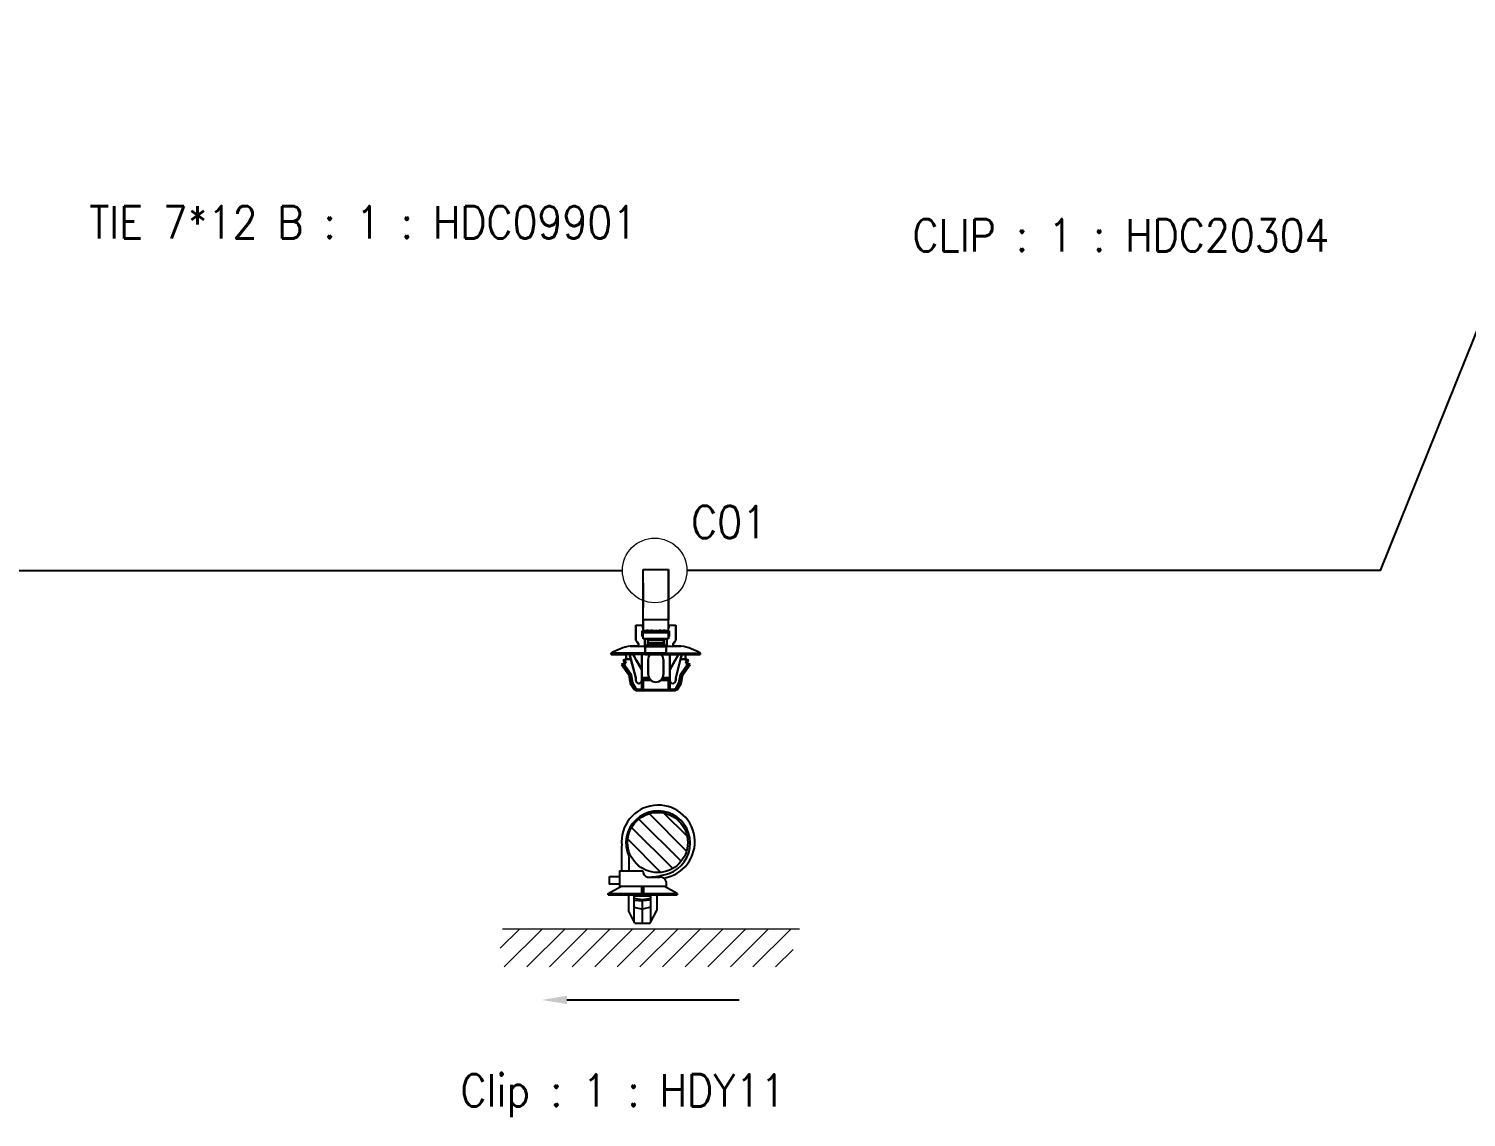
# Model space of a CAD drawing. Header units: inches. Extents: x 47316 to 59086, y 3141 to 11743.
# Drawn here: x 50697.3 to 50808.6, y 11029.9 to 11114.2 of the extents above; entities that cross this region are included whole.
import ezdxf

# ---------------------------------------------------------------- set-up
doc = ezdxf.new("R2010")
doc.units = ezdxf.units.IN
doc.header["$MEASUREMENT"] = 0
doc.layers.add('at_Entity', color=1, linetype='Continuous')
doc.layers.add('图形层', color=7, linetype='Continuous')
doc.styles.get("Standard").update_dxf_attribs({"font": ''})
doc.styles.add('样式 100', font='SimSun.ttf', dxfattribs={"width": 0.7, "height": 3.5})
doc.styles.get('Standard').set_extended_font_data('SimSun')
doc.linetypes.add('_VH_FELT_TAPE', pattern='A,0.4,-0.7,["FELT",Standard,S=0.3,R=0,X=-0.5,Y=-0.15],-0.7', length=1.8)

msp = doc.modelspace()

# ---------------------------------------------------------------- hatches: boundary and pattern name
at = {"lineweight": -3, "ltscale": 10}
h = msp.add_hatch(dxfattribs=at)
h.set_pattern_fill('JIS_WOOD', color=0, scale=1.206571, style=0)
h.set_pattern_definition([(315, (47358.6333, 15622.5754), (0.60328539, 0.60328539), [])])
edge = h.paths.add_edge_path()
edge.add_ellipse((50746.02, 11051.19), major_axis=(2.33, 0), ratio=1, start_angle=0, end_angle=360)

# ---------------------------------------------------------------- linework, layer by layer
at = {"color": 142, "linetype": '_VH_FELT_TAPE', "lineweight": -3, "ltscale": 5}
msp.add_line((50623.98, 11072.26), (50743.29, 11072.26), dxfattribs=at)
at = {"color": 1, "ltscale": 0.378893}
msp.add_line((50744.89, 11068.44), (50744.89, 11072.34), dxfattribs=at)
at = {"color": 1, "ltscale": 0.15}
for p, q in [((50744.89, 11072.34), (50746.86, 11072.34)), ((50746.86, 11068.44), (50744.89, 11068.44)), ((50746.86, 11068.44), (50744.89, 11068.44)), ((50744.89, 11067.46), (50746.86, 11067.46)), ((50746.86, 11067.46), (50744.89, 11067.46)), ((50746.86, 11066.96), (50744.89, 11066.96)), ((50746.86, 11066.96), (50744.89, 11066.96)), ((50744.89, 11063.01), (50746.86, 11063.01)), ((50746.86, 11063.01), (50744.89, 11063.01))]:
    msp.add_line(p, q, dxfattribs=at)
at = {"color": 1, "ltscale": 0.0272}
msp.add_line((50744.89, 11072.25), (50744.89, 11072.34), dxfattribs=at)
at = {"color": 1, "ltscale": 0.37888}
msp.add_line((50744.89, 11068.44), (50744.89, 11072.34), dxfattribs=at)
at = {"color": 1, "ltscale": 0.027199}
msp.add_line((50744.89, 11072.34), (50744.89, 11072.25), dxfattribs=at)
at = {"color": 1, "ltscale": 0.378897}
msp.add_line((50746.86, 11072.34), (50746.86, 11068.44), dxfattribs=at)
at = {"color": 1, "ltscale": 0.215019}
msp.add_line((50746.86, 11069.66), (50746.86, 11072.34), dxfattribs=at)
at = {"color": 1, "ltscale": 0.315749}
msp.add_line((50746.86, 11072.34), (50746.86, 11068.77), dxfattribs=at)
at = {"color": 1, "ltscale": 0.378905}
msp.add_line((50746.86, 11068.44), (50746.86, 11072.34), dxfattribs=at)
at = {"color": 1, "ltscale": 0.315758}
msp.add_line((50746.86, 11072.34), (50746.86, 11068.77), dxfattribs=at)
at = {"color": 1, "ltscale": 0.179182}
msp.add_line((50746.86, 11069.79), (50746.86, 11072.14), dxfattribs=at)
at = {"color": 1, "ltscale": 0.142593}
msp.add_line((50744.89, 11069.4), (50744.89, 11071.28), dxfattribs=at)
at = {"color": 1, "ltscale": 0.142589}
msp.add_line((50744.89, 11071.28), (50744.89, 11069.4), dxfattribs=at)
at = {"color": 1, "ltscale": 0.026669}
for p, q in [((50746.86, 11069.79), (50746.86, 11069.44)), ((50746.86, 11069.44), (50746.86, 11069.79)), ((50746.86, 11069.66), (50746.86, 11069.31))]:
    msp.add_line(p, q, dxfattribs=at)
at = {"color": 1, "ltscale": 0.108633}
msp.add_line((50746.86, 11068.01), (50746.86, 11069.44), dxfattribs=at)
at = {"color": 1, "ltscale": 0.076392}
msp.add_line((50746.86, 11068.44), (50746.86, 11069.44), dxfattribs=at)
at = {"color": 1, "ltscale": 0.098454}
msp.add_line((50746.86, 11068.01), (50746.86, 11069.31), dxfattribs=at)
at = {"color": 1, "ltscale": 0.057913}
msp.add_line((50746.86, 11068.01), (50746.86, 11068.77), dxfattribs=at)
at = {"color": 1, "ltscale": 0.039999}
for p, q in [((50744.33, 11068.01), (50744.86, 11068.01)), ((50744.33, 11068.01), (50744.86, 11068.01)), ((50746.89, 11068.01), (50747.42, 11068.01)), ((50746.89, 11068.01), (50747.42, 11068.01))]:
    msp.add_line(p, q, dxfattribs=at)
at = {"color": 1, "ltscale": 0.022501}
for p, q in [((50744.33, 11068.01), (50744.33, 11067.72)), ((50744.33, 11067.72), (50744.33, 11068.01)), ((50747.42, 11068.01), (50747.42, 11067.72)), ((50747.42, 11068.01), (50747.42, 11067.72))]:
    msp.add_line(p, q, dxfattribs=at)
at = {"color": 1, "ltscale": 0.064999}
for p, q in [((50744.33, 11067.72), (50744.33, 11066.86)), ((50744.33, 11066.86), (50744.33, 11067.72)), ((50747.42, 11067.72), (50747.42, 11066.86)), ((50747.42, 11067.72), (50747.42, 11066.86))]:
    msp.add_line(p, q, dxfattribs=at)
at = {"color": 1, "ltscale": 0.002499}
for p, q in [((50744.82, 11067.59), (50744.86, 11067.59)), ((50744.86, 11067.59), (50744.82, 11067.59)), ((50744.86, 11067.59), (50744.82, 11067.59)), ((50744.86, 11068.01), (50744.89, 11068.01)), ((50744.89, 11067.78), (50744.86, 11067.78)), ((50744.86, 11067.78), (50744.89, 11067.78)), ((50746.86, 11068.01), (50746.89, 11068.01)), ((50746.89, 11067.78), (50746.86, 11067.78)), ((50746.86, 11067.78), (50746.89, 11067.78)), ((50746.92, 11067.59), (50746.89, 11067.59)), ((50746.92, 11067.59), (50746.89, 11067.59)), ((50744.89, 11067.16), (50744.86, 11067.16)), ((50744.86, 11067.16), (50744.89, 11067.16)), ((50744.89, 11067.16), (50744.86, 11067.16)), ((50746.89, 11067.16), (50746.86, 11067.16)), ((50746.86, 11067.16), (50746.89, 11067.16)), ((50746.89, 11067.16), (50746.86, 11067.16))]:
    msp.add_line(p, q, dxfattribs=at)
at = {"color": 1, "ltscale": 0.035001}
for p, q in [((50744.82, 11067.13), (50744.82, 11067.59)), ((50744.82, 11067.13), (50744.82, 11067.59)), ((50744.82, 11067.59), (50744.82, 11067.13)), ((50746.92, 11067.59), (50746.92, 11067.13)), ((50746.92, 11067.13), (50746.92, 11067.59)), ((50746.69, 11065.75), (50746.69, 11066.21)), ((50746.69, 11065.75), (50746.69, 11066.21))]:
    msp.add_line(p, q, dxfattribs=at)
at = {"color": 1, "ltscale": 0.0175}
for p, q in [((50744.86, 11068.01), (50744.86, 11067.78)), ((50744.86, 11067.78), (50744.86, 11068.01)), ((50746.89, 11068.01), (50746.89, 11067.78)), ((50746.89, 11068.01), (50746.89, 11067.78)), ((50746.89, 11067.78), (50746.89, 11068.01))]:
    msp.add_line(p, q, dxfattribs=at)
at = {"color": 1, "ltscale": 2.6e-05}
for p, q in [((50744.86, 11068.01), (50744.86, 11068.01)), ((50746.89, 11068.01), (50746.89, 11068.01))]:
    msp.add_line(p, q, dxfattribs=at)
at = {"color": 1, "ltscale": 0.032501}
for p, q in [((50744.86, 11067.59), (50744.86, 11067.16)), ((50744.86, 11067.16), (50744.86, 11067.59)), ((50746.89, 11067.59), (50746.89, 11067.16)), ((50746.89, 11067.59), (50746.89, 11067.16))]:
    msp.add_line(p, q, dxfattribs=at)
at = {"color": 1, "ltscale": 0.154999}
for p, q in [((50746.89, 11067.59), (50744.86, 11067.59)), ((50744.86, 11067.59), (50746.89, 11067.59))]:
    msp.add_line(p, q, dxfattribs=at)
at = {"color": 1, "ltscale": 0.0644}
for p, q in [((50744.89, 11068.44), (50744.89, 11067.59)), ((50744.89, 11067.59), (50744.89, 11068.44)), ((50746.86, 11067.59), (50746.86, 11068.44)), ((50746.86, 11067.59), (50746.86, 11068.44))]:
    msp.add_line(p, q, dxfattribs=at)
at = {"color": 1, "ltscale": 0.0375}
for p, q in [((50744.89, 11066.96), (50744.89, 11067.46)), ((50744.89, 11066.96), (50744.89, 11067.46)), ((50746.86, 11067.46), (50746.86, 11066.96)), ((50746.86, 11066.96), (50746.86, 11067.46))]:
    msp.add_line(p, q, dxfattribs=at)
at = {"color": 1, "ltscale": 0.0075}
for p, q in [((50745.22, 11067.69), (50745.22, 11067.59)), ((50745.22, 11067.59), (50745.22, 11067.69)), ((50745.55, 11067.59), (50745.55, 11067.69)), ((50745.55, 11067.69), (50745.55, 11067.59)), ((50746.2, 11067.69), (50746.2, 11067.59)), ((50746.2, 11067.59), (50746.2, 11067.69)), ((50746.53, 11067.59), (50746.53, 11067.69)), ((50746.53, 11067.69), (50746.53, 11067.59)), ((50742.43, 11065.85), (50742.43, 11065.75)), ((50742.43, 11065.75), (50742.43, 11065.85)), ((50745.05, 11065.75), (50745.05, 11065.85)), ((50745.05, 11065.85), (50745.05, 11065.75)), ((50746.69, 11065.85), (50746.69, 11065.75)), ((50746.69, 11065.75), (50746.69, 11065.85)), ((50749.32, 11065.85), (50749.32, 11065.75)), ((50749.32, 11065.75), (50749.32, 11065.85)), ((50744.51, 11062.96), (50744.51, 11063.05)), ((50744.51, 11062.96), (50744.51, 11063.05)), ((50746.96, 11062.96), (50746.96, 11063.05)), ((50747.23, 11063.05), (50747.23, 11062.96)), ((50747.23, 11063.05), (50747.23, 11062.96))]:
    msp.add_line(p, q, dxfattribs=at)
at = {"color": 1, "ltscale": 0.000368}
msp.add_line((50745.22, 11067.59), (50745.22, 11067.59), dxfattribs=at)
at = {"color": 1, "ltscale": 0.025}
for p, q in [((50745.22, 11067.59), (50745.55, 11067.59)), ((50745.22, 11067.59), (50745.55, 11067.59)), ((50746.2, 11067.59), (50746.53, 11067.59)), ((50746.2, 11067.59), (50746.53, 11067.59)), ((50746.2, 11067.59), (50746.53, 11067.59)), ((50747.42, 11067.69), (50747.42, 11068.01))]:
    msp.add_line(p, q, dxfattribs=at)
at = {"color": 1, "ltscale": 0.023056}
msp.add_line((50745.24, 11067.59), (50745.55, 11067.59), dxfattribs=at)
at = {"color": 1, "ltscale": 0.000322}
msp.add_line((50746.2, 11067.59), (50746.2, 11067.59), dxfattribs=at)
at = {"color": 1, "ltscale": 0.021939}
msp.add_line((50746.89, 11067.59), (50746.89, 11067.3), dxfattribs=at)
at = {"color": 1, "ltscale": 0.000629}
msp.add_line((50746.92, 11067.59), (50746.92, 11067.59), dxfattribs=at)
at = {"color": 1, "ltscale": 0.0625}
msp.add_line((50747.42, 11066.86), (50747.42, 11067.69), dxfattribs=at)
at = {"color": 1, "ltscale": 0.047501}
for p, q in [((50744.53, 11066.4), (50743.9, 11066.4)), ((50743.9, 11066.4), (50744.53, 11066.4)), ((50747.84, 11066.4), (50747.22, 11066.4)), ((50747.22, 11066.4), (50747.84, 11066.4))]:
    msp.add_line(p, q, dxfattribs=at)
at = {"color": 1, "ltscale": 0.017476}
for p, q in [((50744.53, 11066.59), (50744.53, 11066.36)), ((50747.22, 11066.59), (50747.22, 11066.36))]:
    msp.add_line(p, q, dxfattribs=at)
at = {"color": 1, "ltscale": 0.017471}
for p, q in [((50744.53, 11066.36), (50744.53, 11066.59)), ((50747.22, 11066.36), (50747.22, 11066.59))]:
    msp.add_line(p, q, dxfattribs=at)
at = {"color": 1, "ltscale": 0.00369}
for p, q in [((50744.53, 11066.4), (50744.53, 11066.36)), ((50747.22, 11066.36), (50747.22, 11066.4))]:
    msp.add_line(p, q, dxfattribs=at)
at = {"color": 1, "ltscale": 0.004999}
for p, q in [((50744.89, 11067.13), (50744.82, 11067.13)), ((50744.82, 11067.13), (50744.89, 11067.13)), ((50746.92, 11067.13), (50746.86, 11067.13)), ((50746.86, 11067.13), (50746.92, 11067.13))]:
    msp.add_line(p, q, dxfattribs=at)
at = {"color": 1, "ltscale": 0.040002}
for p, q in [((50745.02, 11066.44), (50745.02, 11066.96)), ((50745.02, 11066.44), (50745.02, 11066.96)), ((50745.02, 11066.96), (50745.02, 11066.44)), ((50746.73, 11066.96), (50746.73, 11066.44)), ((50746.73, 11066.44), (50746.73, 11066.96))]:
    msp.add_line(p, q, dxfattribs=at)
at = {"color": 1, "ltscale": 0.017502}
for p, q in [((50745.02, 11066.96), (50745.25, 11066.96)), ((50746.5, 11066.96), (50746.73, 11066.96))]:
    msp.add_line(p, q, dxfattribs=at)
at = {"color": 1, "ltscale": 0.129999}
for p, q in [((50746.73, 11066.44), (50745.02, 11066.44)), ((50745.02, 11066.44), (50746.73, 11066.44))]:
    msp.add_line(p, q, dxfattribs=at)
at = {"color": 1, "ltscale": 0.040569}
for p, q in [((50745.05, 11065.85), (50745.05, 11066.38)), ((50746.69, 11066.38), (50746.69, 11065.85))]:
    msp.add_line(p, q, dxfattribs=at)
at = {"color": 1, "ltscale": 0.125}
for p, q in [((50745.05, 11066.38), (50746.69, 11066.38)), ((50746.69, 11066.38), (50745.05, 11066.38)), ((50745.05, 11065.85), (50746.69, 11065.85)), ((50746.69, 11065.85), (50745.05, 11065.85)), ((50745.05, 11065.75), (50746.69, 11065.75)), ((50746.69, 11065.75), (50745.05, 11065.75))]:
    msp.add_line(p, q, dxfattribs=at)
at = {"color": 1, "ltscale": 0.040567}
for p, q in [((50745.05, 11066.38), (50745.05, 11065.85)), ((50746.69, 11066.38), (50746.69, 11065.85))]:
    msp.add_line(p, q, dxfattribs=at)
at = {"color": 1, "ltscale": 0.00087}
for p, q in [((50745.25, 11066.95), (50745.25, 11066.96)), ((50745.25, 11066.96), (50745.25, 11066.95)), ((50746.5, 11066.95), (50746.5, 11066.96)), ((50746.5, 11066.96), (50746.5, 11066.95))]:
    msp.add_line(p, q, dxfattribs=at)
at = {"color": 1, "ltscale": 0.095001}
for p, q in [((50746.5, 11066.95), (50745.25, 11066.95)), ((50745.25, 11066.95), (50746.5, 11066.95)), ((50746.5, 11066.85), (50745.25, 11066.85)), ((50745.25, 11066.85), (50746.5, 11066.85)), ((50745.25, 11066.62), (50746.5, 11066.62)), ((50746.5, 11066.62), (50745.25, 11066.62)), ((50745.25, 11066.46), (50746.5, 11066.46))]:
    msp.add_line(p, q, dxfattribs=at)
at = {"color": 1, "ltscale": 0.007443}
for p, q in [((50745.25, 11066.85), (50745.25, 11066.95)), ((50745.25, 11066.95), (50745.25, 11066.85)), ((50746.5, 11066.85), (50746.5, 11066.95)), ((50746.5, 11066.95), (50746.5, 11066.85))]:
    msp.add_line(p, q, dxfattribs=at)
at = {"color": 1, "ltscale": 0.017839}
for p, q in [((50745.25, 11066.62), (50745.25, 11066.85)), ((50745.25, 11066.85), (50745.25, 11066.62)), ((50746.5, 11066.62), (50746.5, 11066.85)), ((50746.5, 11066.85), (50746.5, 11066.62))]:
    msp.add_line(p, q, dxfattribs=at)
at = {"color": 1, "ltscale": 0.012407}
for p, q in [((50745.25, 11066.46), (50745.25, 11066.62)), ((50746.5, 11066.46), (50746.5, 11066.62))]:
    msp.add_line(p, q, dxfattribs=at)
at = {"color": 1, "ltscale": 0.013841}
for p, q in [((50745.25, 11066.62), (50745.25, 11066.44)), ((50746.5, 11066.44), (50746.5, 11066.62))]:
    msp.add_line(p, q, dxfattribs=at)
at = {"color": 1, "ltscale": 0.001447}
msp.add_line((50745.25, 11066.46), (50745.25, 11066.44), dxfattribs=at)
at = {"color": 1, "ltscale": 0.023952}
msp.add_line((50746.5, 11066.65), (50746.5, 11066.96), dxfattribs=at)
at = {"color": 1, "ltscale": 0.014789}
msp.add_line((50746.5, 11066.63), (50746.5, 11066.44), dxfattribs=at)
at = {"color": 1, "ltscale": 0.002502}
msp.add_line((50746.86, 11067.13), (50746.86, 11067.16), dxfattribs=at)
at = {"color": 1, "ltscale": 0.010562}
msp.add_line((50746.89, 11067.16), (50746.89, 11067.3), dxfattribs=at)
at = {"color": 1, "ltscale": 0.013786}
msp.add_line((50747.22, 11066.4), (50747.22, 11066.59), dxfattribs=at)
at = {"color": 1, "ltscale": 0.2}
for p, q in [((50742.43, 11065.85), (50745.05, 11065.85)), ((50745.05, 11065.85), (50742.43, 11065.85)), ((50745.05, 11065.75), (50742.43, 11065.75)), ((50745.05, 11065.75), (50742.43, 11065.75)), ((50746.69, 11065.85), (50749.32, 11065.85)), ((50746.69, 11065.85), (50749.32, 11065.85)), ((50746.69, 11065.75), (50749.32, 11065.75)), ((50749.32, 11065.75), (50746.69, 11065.75))]:
    msp.add_line(p, q, dxfattribs=at)
at = {"color": 1, "ltscale": 0.087396}
for p, q in [((50742.43, 11065.75), (50743.57, 11065.75)), ((50742.43, 11065.75), (50743.57, 11065.75)), ((50749.32, 11065.75), (50748.17, 11065.75))]:
    msp.add_line(p, q, dxfattribs=at)
at = {"color": 1, "ltscale": 0.018174}
msp.add_line((50743.57, 11065.39), (50743.35, 11065.32), dxfattribs=at)
at = {"color": 1, "ltscale": 0.000925}
msp.add_line((50743.35, 11065.32), (50743.36, 11065.32), dxfattribs=at)
at = {"color": 1, "ltscale": 0.020195}
for p, q in [((50743.35, 11065.32), (50743.44, 11065.07)), ((50743.46, 11065.32), (50743.55, 11065.07)), ((50743.55, 11065.07), (50743.46, 11065.32)), ((50748.29, 11065.32), (50748.19, 11065.07)), ((50748.19, 11065.07), (50748.29, 11065.32)), ((50748.3, 11065.07), (50748.4, 11065.32))]:
    msp.add_line(p, q, dxfattribs=at)
at = {"color": 1, "ltscale": 0.000912}
for p, q in [((50743.36, 11065.32), (50743.35, 11065.32)), ((50748.3, 11065.07), (50748.29, 11065.07))]:
    msp.add_line(p, q, dxfattribs=at)
at = {"color": 1, "ltscale": 0.002823}
msp.add_line((50743.36, 11065.32), (50743.39, 11065.32), dxfattribs=at)
at = {"color": 1, "ltscale": 0.00282}
for p, q in [((50743.39, 11065.32), (50743.36, 11065.32)), ((50748.29, 11065.07), (50748.25, 11065.07))]:
    msp.add_line(p, q, dxfattribs=at)
at = {"color": 1, "ltscale": 0.004681}
for p, q in [((50743.39, 11065.32), (50743.46, 11065.32)), ((50743.46, 11065.32), (50743.39, 11065.32))]:
    msp.add_line(p, q, dxfattribs=at)
at = {"color": 1, "ltscale": 0.018199}
for p, q in [((50743.69, 11065.39), (50743.46, 11065.32)), ((50743.46, 11065.32), (50743.69, 11065.39)), ((50748.06, 11065.39), (50748.29, 11065.32)), ((50748.29, 11065.32), (50748.06, 11065.39))]:
    msp.add_line(p, q, dxfattribs=at)
at = {"color": 1, "ltscale": 0.027499}
for p, q in [((50743.57, 11065.39), (50743.57, 11065.75)), ((50743.57, 11065.75), (50743.57, 11065.39)), ((50748.17, 11065.39), (50748.17, 11065.75)), ((50748.17, 11065.75), (50748.17, 11065.39))]:
    msp.add_line(p, q, dxfattribs=at)
at = {"color": 1, "ltscale": 0.00033}
for p, q in [((50743.58, 11065.39), (50743.57, 11065.39)), ((50748.17, 11065.39), (50748.17, 11065.39)), ((50743.44, 11065.07), (50743.45, 11065.07))]:
    msp.add_line(p, q, dxfattribs=at)
at = {"color": 1, "ltscale": 0.008441}
for p, q in [((50743.57, 11065.39), (50743.69, 11065.39)), ((50743.69, 11065.39), (50743.57, 11065.39)), ((50743.44, 11065.07), (50743.55, 11065.07))]:
    msp.add_line(p, q, dxfattribs=at)
at = {"color": 1, "ltscale": 0.008432}
msp.add_line((50743.69, 11065.39), (50743.57, 11065.39), dxfattribs=at)
at = {"color": 1, "ltscale": 0.000342}
for p, q in [((50743.57, 11065.39), (50743.58, 11065.39)), ((50748.17, 11065.39), (50748.17, 11065.39))]:
    msp.add_line(p, q, dxfattribs=at)
at = {"color": 1, "ltscale": 0.000286}
msp.add_line((50743.58, 11065.39), (50743.58, 11065.39), dxfattribs=at)
msp.add_line((50743.58, 11065.39), (50743.58, 11065.39), dxfattribs=at)
at = {"color": 1, "ltscale": 0.002209}
msp.add_line((50743.61, 11065.39), (50743.58, 11065.39), dxfattribs=at)
at = {"color": 1, "ltscale": 0.003674}
for p, q in [((50743.58, 11065.39), (50743.63, 11065.39)), ((50748.12, 11065.39), (50748.17, 11065.39))]:
    msp.add_line(p, q, dxfattribs=at)
at = {"color": 1, "ltscale": 0.00434}
msp.add_line((50743.63, 11065.39), (50743.68, 11065.39), dxfattribs=at)
at = {"color": 1, "ltscale": 0.019785}
for p, q in [((50743.95, 11065.39), (50743.69, 11065.39)), ((50743.69, 11065.39), (50743.95, 11065.39)), ((50747.8, 11065.39), (50748.06, 11065.39)), ((50748.06, 11065.39), (50747.8, 11065.39))]:
    msp.add_line(p, q, dxfattribs=at)
at = {"color": 1, "ltscale": 0.020602}
for p, q in [((50743.85, 11065.75), (50744.12, 11065.75)), ((50743.85, 11065.75), (50744.12, 11065.75)), ((50747.9, 11065.75), (50747.63, 11065.75))]:
    msp.add_line(p, q, dxfattribs=at)
at = {"color": 1, "ltscale": 0.028456}
for p, q in [((50743.95, 11065.39), (50743.85, 11065.75)), ((50743.85, 11065.75), (50743.95, 11065.39)), ((50747.8, 11065.39), (50747.9, 11065.75)), ((50747.9, 11065.75), (50747.8, 11065.39))]:
    msp.add_line(p, q, dxfattribs=at)
at = {"color": 1, "ltscale": 0.11383}
for p, q in [((50744.33, 11063.94), (50743.95, 11065.39)), ((50743.95, 11065.39), (50744.33, 11063.94)), ((50747.42, 11063.94), (50747.8, 11065.39)), ((50747.8, 11065.39), (50747.42, 11063.94))]:
    msp.add_line(p, q, dxfattribs=at)
at = {"color": 1, "ltscale": 0.015242}
for p, q in [((50744.22, 11065.57), (50744.12, 11065.75)), ((50747.62, 11065.75), (50747.53, 11065.57))]:
    msp.add_line(p, q, dxfattribs=at)
at = {"color": 1, "ltscale": 0.015215}
msp.add_line((50744.12, 11065.75), (50744.22, 11065.57), dxfattribs=at)
at = {"color": 1, "ltscale": 0.026985}
for p, q in [((50744.39, 11065.26), (50744.22, 11065.57)), ((50747.53, 11065.57), (50747.35, 11065.26))]:
    msp.add_line(p, q, dxfattribs=at)
at = {"color": 1, "ltscale": 0.02701}
msp.add_line((50744.22, 11065.57), (50744.39, 11065.26), dxfattribs=at)
at = {"color": 1, "ltscale": 0.064963}
msp.add_line((50744.37, 11065.31), (50744.79, 11064.57), dxfattribs=at)
at = {"color": 1, "ltscale": 0.061156}
for p, q in [((50744.79, 11064.57), (50744.39, 11065.26)), ((50747.35, 11065.26), (50746.96, 11064.57))]:
    msp.add_line(p, q, dxfattribs=at)
at = {"color": 1, "ltscale": 0.061161}
msp.add_line((50744.39, 11065.26), (50744.79, 11064.57), dxfattribs=at)
at = {"color": 1, "ltscale": 0.089999}
for p, q in [((50744.79, 11064.57), (50744.79, 11065.75)), ((50744.79, 11065.75), (50744.79, 11064.57)), ((50746.96, 11065.75), (50746.96, 11064.57)), ((50746.96, 11064.57), (50746.96, 11065.75))]:
    msp.add_line(p, q, dxfattribs=at)
at = {"color": 1, "ltscale": 0.02751}
msp.add_line((50745.05, 11065.85), (50745.05, 11066.21), dxfattribs=at)
msp.add_line((50745.05, 11065.85), (50745.05, 11066.21), dxfattribs=at)
at = {"color": 1, "ltscale": 0.0875}
for p, q in [((50745.28, 11065.35), (50745.28, 11064.2)), ((50745.28, 11064.2), (50745.28, 11065.35)), ((50745.28, 11064.2), (50745.28, 11065.35)), ((50746.46, 11064.2), (50746.46, 11065.35)), ((50746.46, 11065.35), (50746.46, 11064.2)), ((50748.17, 11065.75), (50749.32, 11065.75))]:
    msp.add_line(p, q, dxfattribs=at)
at = {"color": 1, "ltscale": 0.065039}
msp.add_line((50746.96, 11064.57), (50747.38, 11065.31), dxfattribs=at)
at = {"color": 1, "ltscale": 0.06116}
msp.add_line((50746.96, 11064.57), (50747.35, 11065.26), dxfattribs=at)
at = {"color": 1, "ltscale": 0.040697}
msp.add_line((50746.96, 11064.69), (50746.96, 11065.22), dxfattribs=at)
at = {"color": 1, "ltscale": 0.040701}
msp.add_line((50746.96, 11065.22), (50746.96, 11064.69), dxfattribs=at)
at = {"color": 1, "ltscale": 0.02697}
msp.add_line((50747.35, 11065.26), (50747.53, 11065.57), dxfattribs=at)
at = {"color": 1, "ltscale": 0.015289}
msp.add_line((50747.53, 11065.57), (50747.63, 11065.75), dxfattribs=at)
at = {"color": 1, "ltscale": 0.020749}
msp.add_line((50747.62, 11065.75), (50747.9, 11065.75), dxfattribs=at)
at = {"color": 1, "ltscale": 0.006299}
msp.add_line((50748.06, 11065.39), (50748.14, 11065.39), dxfattribs=at)
at = {"color": 1, "ltscale": 0.006305}
msp.add_line((50748.14, 11065.39), (50748.06, 11065.39), dxfattribs=at)
at = {"color": 1, "ltscale": 0.00329}
msp.add_line((50748.08, 11065.39), (50748.12, 11065.39), dxfattribs=at)
at = {"color": 1, "ltscale": 0.006641}
msp.add_line((50748.17, 11065.39), (50748.08, 11065.39), dxfattribs=at)
at = {"color": 1, "ltscale": 0.001825}
msp.add_line((50748.17, 11065.39), (50748.14, 11065.39), dxfattribs=at)
at = {"color": 1, "ltscale": 0.002142}
msp.add_line((50748.14, 11065.39), (50748.17, 11065.39), dxfattribs=at)
at = {"color": 1, "ltscale": 0.002136}
msp.add_line((50748.17, 11065.39), (50748.14, 11065.39), dxfattribs=at)
at = {"color": 1, "ltscale": 0.018183}
msp.add_line((50748.4, 11065.32), (50748.17, 11065.39), dxfattribs=at)
at = {"color": 1, "ltscale": 0.008429}
for p, q in [((50748.29, 11065.32), (50748.4, 11065.32)), ((50743.55, 11065.07), (50743.44, 11065.07))]:
    msp.add_line(p, q, dxfattribs=at)
at = {"color": 1, "ltscale": 0.008438}
msp.add_line((50748.4, 11065.32), (50748.29, 11065.32), dxfattribs=at)
at = {"color": 1, "ltscale": 0.002185}
msp.add_line((50748.35, 11065.32), (50748.38, 11065.32), dxfattribs=at)
at = {"color": 1, "ltscale": 0.019025}
msp.add_line((50743.44, 11065.07), (50743.21, 11064.98), dxfattribs=at)
at = {"color": 1, "ltscale": 0.006177}
msp.add_line((50743.29, 11064.98), (50743.21, 11064.98), dxfattribs=at)
at = {"color": 1, "ltscale": 0.006165}
for p, q in [((50743.21, 11064.98), (50743.29, 11064.98)), ((50743.79, 11064.17), (50743.87, 11064.17)), ((50743.79, 11064.17), (50743.87, 11064.17))]:
    msp.add_line(p, q, dxfattribs=at)
at = {"color": 1, "ltscale": 0.075271}
for p, q in [((50743.21, 11064.98), (50743.79, 11064.17)), ((50743.87, 11064.17), (50743.29, 11064.98)), ((50748.45, 11064.98), (50747.88, 11064.17)), ((50747.88, 11064.17), (50748.45, 11064.98)), ((50747.96, 11064.17), (50748.53, 11064.98))]:
    msp.add_line(p, q, dxfattribs=at)
at = {"color": 1, "ltscale": 0.075264}
msp.add_line((50743.87, 11064.17), (50743.29, 11064.98), dxfattribs=at)
at = {"color": 1, "ltscale": 0.013619}
for p, q in [((50743.55, 11065.07), (50743.39, 11065)), ((50743.39, 11065), (50743.55, 11065.07)), ((50748.19, 11065.07), (50748.36, 11065)), ((50748.36, 11065), (50748.19, 11065.07))]:
    msp.add_line(p, q, dxfattribs=at)
at = {"color": 1, "ltscale": 0.074459}
for p, q in [((50743.39, 11065), (50743.96, 11064.21)), ((50743.96, 11064.21), (50743.39, 11065)), ((50748.36, 11065), (50747.79, 11064.21)), ((50747.79, 11064.21), (50748.36, 11065))]:
    msp.add_line(p, q, dxfattribs=at)
at = {"color": 1, "ltscale": 0.000327}
msp.add_line((50743.45, 11065.07), (50743.44, 11065.07), dxfattribs=at)
at = {"color": 1, "ltscale": 0.001593}
msp.add_line((50743.47, 11065.07), (50743.45, 11065.07), dxfattribs=at)
at = {"color": 1, "ltscale": 0.003809}
msp.add_line((50743.45, 11065.07), (50743.5, 11065.07), dxfattribs=at)
at = {"color": 1, "ltscale": 0.004291}
msp.add_line((50743.5, 11065.07), (50743.55, 11065.07), dxfattribs=at)
at = {"color": 1, "ltscale": 0.05076}
for p, q in [((50743.79, 11064.17), (50743.9, 11063.51)), ((50747.84, 11063.51), (50747.96, 11064.17))]:
    msp.add_line(p, q, dxfattribs=at)
at = {"color": 1, "ltscale": 0.002621}
for p, q in [((50743.9, 11064.19), (50743.87, 11064.17)), ((50743.87, 11064.17), (50743.9, 11064.19)), ((50747.88, 11064.17), (50747.84, 11064.19)), ((50747.84, 11064.19), (50747.88, 11064.17))]:
    msp.add_line(p, q, dxfattribs=at)
at = {"color": 1, "ltscale": 0.050769}
msp.add_line((50743.99, 11063.51), (50743.87, 11064.17), dxfattribs=at)
at = {"color": 1, "ltscale": 0.050773}
for p, q in [((50743.99, 11063.51), (50743.87, 11064.17)), ((50747.88, 11064.17), (50747.76, 11063.51)), ((50747.76, 11063.51), (50747.88, 11064.17))]:
    msp.add_line(p, q, dxfattribs=at)
at = {"color": 1, "ltscale": 0.000205}
for p, q in [((50743.91, 11064.19), (50743.9, 11064.19)), ((50743.9, 11064.19), (50743.91, 11064.19)), ((50747.84, 11064.19), (50747.84, 11064.19)), ((50747.84, 11064.19), (50747.84, 11064.19))]:
    msp.add_line(p, q, dxfattribs=at)
at = {"color": 1, "ltscale": 0.004321}
for p, q in [((50743.96, 11064.21), (50743.91, 11064.19)), ((50743.91, 11064.19), (50743.96, 11064.21)), ((50747.84, 11064.19), (50747.79, 11064.21)), ((50747.79, 11064.21), (50747.84, 11064.19))]:
    msp.add_line(p, q, dxfattribs=at)
at = {"color": 1, "ltscale": 0.051095}
for p, q in [((50743.96, 11064.21), (50744.07, 11063.55)), ((50744.07, 11063.55), (50743.96, 11064.21)), ((50747.79, 11064.21), (50747.67, 11063.55)), ((50747.67, 11063.55), (50747.79, 11064.21))]:
    msp.add_line(p, q, dxfattribs=at)
at = {"color": 1, "ltscale": 0.039936}
for p, q in [((50744.79, 11064.04), (50744.79, 11064.57)), ((50744.79, 11064.57), (50744.79, 11064.04)), ((50746.96, 11064.57), (50746.96, 11064.04)), ((50746.96, 11064.04), (50746.96, 11064.57))]:
    msp.add_line(p, q, dxfattribs=at)
at = {"color": 1, "ltscale": 0.048712}
msp.add_line((50746.96, 11063.93), (50746.96, 11064.57), dxfattribs=at)
at = {"color": 1, "ltscale": 0.006168}
for p, q in [((50747.88, 11064.17), (50747.96, 11064.17)), ((50747.96, 11064.17), (50747.88, 11064.17))]:
    msp.add_line(p, q, dxfattribs=at)
at = {"color": 1, "ltscale": 0.004715}
msp.add_line((50748.19, 11065.07), (50748.25, 11065.07), dxfattribs=at)
at = {"color": 1, "ltscale": 0.004687}
msp.add_line((50748.25, 11065.07), (50748.19, 11065.07), dxfattribs=at)
at = {"color": 1, "ltscale": 0.002832}
msp.add_line((50748.25, 11065.07), (50748.29, 11065.07), dxfattribs=at)
at = {"color": 1, "ltscale": 0.002856}
msp.add_line((50748.3, 11065.07), (50748.26, 11065.07), dxfattribs=at)
at = {"color": 1, "ltscale": 0.002869}
msp.add_line((50748.26, 11065.07), (50748.3, 11065.07), dxfattribs=at)
at = {"color": 1, "ltscale": 0.0009}
msp.add_line((50748.29, 11065.07), (50748.3, 11065.07), dxfattribs=at)
at = {"color": 1, "ltscale": 0.019}
msp.add_line((50748.53, 11064.98), (50748.3, 11065.07), dxfattribs=at)
at = {"color": 1, "ltscale": 0.005222}
msp.add_line((50748.52, 11064.98), (50748.45, 11064.98), dxfattribs=at)
at = {"color": 1, "ltscale": 0.005249}
msp.add_line((50748.52, 11064.98), (50748.45, 11064.98), dxfattribs=at)
at = {"color": 1, "ltscale": 0.000903}
msp.add_line((50748.53, 11064.98), (50748.52, 11064.98), dxfattribs=at)
at = {"color": 1, "ltscale": 0.000916}
msp.add_line((50748.53, 11064.98), (50748.52, 11064.98), dxfattribs=at)
at = {"color": 1, "ltscale": 4.3e-05}
msp.add_line((50748.53, 11064.98), (50748.53, 11064.98), dxfattribs=at)
at = {"color": 1, "ltscale": 4.9e-05}
msp.add_line((50748.53, 11064.98), (50748.53, 11064.98), dxfattribs=at)
at = {"color": 1, "ltscale": 0.006219}
msp.add_line((50743.99, 11063.51), (50743.9, 11063.51), dxfattribs=at)
at = {"color": 1, "ltscale": 0.006223}
for p, q in [((50743.9, 11063.51), (50743.99, 11063.51)), ((50747.84, 11063.51), (50747.76, 11063.51)), ((50747.84, 11063.51), (50747.76, 11063.51))]:
    msp.add_line(p, q, dxfattribs=at)
at = {"color": 1, "ltscale": 0.034946}
for p, q in [((50743.9, 11063.51), (50744.14, 11063.12)), ((50747.61, 11063.12), (50747.84, 11063.51))]:
    msp.add_line(p, q, dxfattribs=at)
at = {"color": 1, "ltscale": 0.00266}
for p, q in [((50743.99, 11063.51), (50744.02, 11063.53)), ((50747.73, 11063.53), (50747.76, 11063.51))]:
    msp.add_line(p, q, dxfattribs=at)
at = {"color": 1, "ltscale": 0.002806}
for p, q in [((50744.02, 11063.53), (50743.99, 11063.51)), ((50747.76, 11063.51), (50747.73, 11063.53))]:
    msp.add_line(p, q, dxfattribs=at)
at = {"color": 1, "ltscale": 0.034163}
for p, q in [((50744.21, 11063.13), (50743.99, 11063.51)), ((50747.76, 11063.51), (50747.53, 11063.13))]:
    msp.add_line(p, q, dxfattribs=at)
at = {"color": 1, "ltscale": 0.000128}
for p, q in [((50743.99, 11063.51), (50743.99, 11063.51)), ((50743.99, 11063.51), (50743.99, 11063.51)), ((50747.76, 11063.51), (50747.76, 11063.51))]:
    msp.add_line(p, q, dxfattribs=at)
at = {"color": 1, "ltscale": 0.034208}
for p, q in [((50744.21, 11063.13), (50743.99, 11063.51)), ((50747.53, 11063.13), (50747.76, 11063.51))]:
    msp.add_line(p, q, dxfattribs=at)
at = {"color": 1, "ltscale": 0.004276}
for p, q in [((50744.02, 11063.53), (50744.07, 11063.55)), ((50744.07, 11063.55), (50744.02, 11063.53)), ((50747.73, 11063.53), (50747.67, 11063.55)), ((50747.67, 11063.55), (50747.73, 11063.53))]:
    msp.add_line(p, q, dxfattribs=at)
at = {"color": 1, "ltscale": 0.0329}
for p, q in [((50744.07, 11063.55), (50744.29, 11063.17)), ((50744.29, 11063.17), (50744.07, 11063.55)), ((50747.67, 11063.55), (50747.45, 11063.17)), ((50747.45, 11063.17), (50747.67, 11063.55))]:
    msp.add_line(p, q, dxfattribs=at)
at = {"color": 1, "ltscale": 0.00587}
msp.add_line((50744.14, 11063.12), (50744.21, 11063.13), dxfattribs=at)
at = {"color": 1, "ltscale": 0.005865}
for p, q in [((50744.21, 11063.13), (50744.14, 11063.12)), ((50747.61, 11063.12), (50747.53, 11063.13))]:
    msp.add_line(p, q, dxfattribs=at)
at = {"color": 1, "ltscale": 0.007092}
for p, q in [((50744.21, 11063.13), (50744.29, 11063.17)), ((50744.29, 11063.17), (50744.21, 11063.13)), ((50747.45, 11063.17), (50747.53, 11063.13)), ((50747.53, 11063.13), (50747.45, 11063.17))]:
    msp.add_line(p, q, dxfattribs=at)
at = {"color": 1}
for p, q in [((50744.21, 11063.13), (50744.27, 11063.06)), ((50744.21, 11063.13), (50744.26, 11063.07)), ((50744.26, 11063.07), (50744.31, 11063.02)), ((50744.27, 11063.06), (50744.34, 11063)), ((50744.31, 11063.02), (50744.39, 11062.98)), ((50744.34, 11063), (50744.42, 11062.97)), ((50744.39, 11062.98), (50744.51, 11062.96)), ((50744.42, 11062.97), (50744.51, 11062.96)), ((50745.48, 11063.77), (50745.59, 11063.68)), ((50745.59, 11063.68), (50745.66, 11063.65)), ((50746.09, 11063.65), (50746.15, 11063.68)), ((50746.15, 11063.68), (50746.27, 11063.77)), ((50747.23, 11062.96), (50747.32, 11062.97)), ((50747.23, 11062.96), (50747.32, 11062.97)), ((50747.32, 11062.97), (50747.41, 11063)), ((50747.32, 11062.97), (50747.4, 11063)), ((50747.4, 11063), (50747.46, 11063.04)), ((50747.41, 11063), (50747.48, 11063.06)), ((50747.46, 11063.04), (50747.53, 11063.13)), ((50747.48, 11063.06), (50747.53, 11063.13))]:
    msp.add_line(p, q, dxfattribs=at)
at = {"color": 1, "ltscale": 0.014999}
for p, q in [((50744.33, 11063.74), (50744.33, 11063.94)), ((50744.33, 11063.74), (50744.33, 11063.94)), ((50744.33, 11063.94), (50744.33, 11063.74)), ((50747.42, 11063.74), (50747.42, 11063.94)), ((50747.42, 11063.94), (50747.42, 11063.74))]:
    msp.add_line(p, q, dxfattribs=at)
at = {"color": 1, "ltscale": 0.001605}
msp.add_line((50744.45, 11062.96), (50744.42, 11062.96), dxfattribs=at)
at = {"color": 1, "ltscale": 0.007248}
msp.add_line((50744.51, 11062.96), (50744.42, 11062.96), dxfattribs=at)
at = {"color": 1, "ltscale": 0.006183}
msp.add_line((50744.43, 11062.96), (50744.51, 11062.96), dxfattribs=at)
at = {"color": 1, "ltscale": 0.004422}
msp.add_line((50744.51, 11062.96), (50744.46, 11062.96), dxfattribs=at)
at = {"color": 1, "ltscale": 0.012915}
msp.add_line((50744.46, 11062.96), (50744.63, 11062.96), dxfattribs=at)
at = {"color": 1, "ltscale": 0.020941}
for p, q in [((50744.51, 11063.05), (50744.79, 11063.05)), ((50744.79, 11063.05), (50744.51, 11063.05)), ((50744.51, 11062.96), (50744.79, 11062.96)), ((50744.79, 11062.96), (50744.51, 11062.96)), ((50747.23, 11063.05), (50746.96, 11063.05)), ((50746.96, 11063.05), (50747.23, 11063.05)), ((50746.96, 11062.96), (50747.23, 11062.96)), ((50747.23, 11062.96), (50746.96, 11062.96))]:
    msp.add_line(p, q, dxfattribs=at)
at = {"color": 1, "ltscale": 0.012512}
for p, q in [((50744.63, 11062.96), (50744.79, 11062.96)), ((50746.96, 11062.96), (50747.12, 11062.96))]:
    msp.add_line(p, q, dxfattribs=at)
at = {"color": 1, "ltscale": 0.082565}
for p, q in [((50744.79, 11064.04), (50744.79, 11062.96)), ((50744.79, 11062.96), (50744.79, 11064.04)), ((50746.96, 11062.96), (50746.96, 11064.04)), ((50746.96, 11064.04), (50746.96, 11062.96))]:
    msp.add_line(p, q, dxfattribs=at)
at = {"color": 1, "ltscale": 0.000995}
for p, q in [((50744.79, 11062.96), (50744.8, 11062.96)), ((50744.8, 11062.96), (50744.79, 11062.96)), ((50746.94, 11062.96), (50746.96, 11062.96)), ((50746.96, 11062.96), (50746.94, 11062.96))]:
    msp.add_line(p, q, dxfattribs=at)
at = {"color": 1, "ltscale": 0.163013}
msp.add_line((50746.94, 11062.96), (50744.8, 11062.96), dxfattribs=at)
at = {"color": 1, "ltscale": 0.000399}
msp.add_line((50744.81, 11062.96), (50744.8, 11062.96), dxfattribs=at)
at = {"color": 1, "ltscale": 0.163214}
msp.add_line((50744.8, 11062.96), (50746.95, 11062.96), dxfattribs=at)
at = {"color": 1, "ltscale": 0.041339}
for p, q in [((50745.35, 11063.93), (50744.81, 11063.93)), ((50744.81, 11063.93), (50745.35, 11063.93)), ((50746.94, 11063.93), (50746.4, 11063.93)), ((50746.4, 11063.93), (50746.94, 11063.93))]:
    msp.add_line(p, q, dxfattribs=at)
at = {"color": 1, "ltscale": 0.002635}
for p, q in [((50744.81, 11063.93), (50744.82, 11063.9)), ((50746.93, 11063.9), (50746.94, 11063.93))]:
    msp.add_line(p, q, dxfattribs=at)
at = {"color": 1, "ltscale": 0.002634}
for p, q in [((50744.82, 11063.9), (50744.81, 11063.93)), ((50746.94, 11063.93), (50746.93, 11063.9))]:
    msp.add_line(p, q, dxfattribs=at)
at = {"color": 1, "ltscale": 0.057954}
for p, q in [((50744.89, 11063.01), (50744.89, 11063.77)), ((50744.89, 11063.77), (50744.89, 11063.01)), ((50746.86, 11063.77), (50746.86, 11063.01)), ((50746.86, 11063.01), (50746.86, 11063.77))]:
    msp.add_line(p, q, dxfattribs=at)
at = {"color": 1, "ltscale": 0.044711}
for p, q in [((50744.89, 11063.77), (50745.48, 11063.77)), ((50745.48, 11063.77), (50744.89, 11063.77)), ((50746.27, 11063.77), (50746.86, 11063.77)), ((50746.86, 11063.77), (50746.27, 11063.77))]:
    msp.add_line(p, q, dxfattribs=at)
at = {"color": 1, "ltscale": 0.000598}
msp.add_line((50745.48, 11063.77), (50745.47, 11063.77), dxfattribs=at)
at = {"color": 1, "ltscale": 0.001863}
msp.add_line((50746.29, 11063.78), (50746.27, 11063.77), dxfattribs=at)
at = {"color": 1, "ltscale": 0.000505}
msp.add_line((50746.27, 11063.77), (50746.28, 11063.77), dxfattribs=at)
at = {"color": 1, "ltscale": 0.008279}
msp.add_line((50746.96, 11063.82), (50746.96, 11063.93), dxfattribs=at)
at = {"color": 1, "ltscale": 0.005516}
msp.add_line((50746.96, 11063.74), (50746.96, 11063.82), dxfattribs=at)
at = {"color": 1, "ltscale": 0.052501}
msp.add_line((50746.96, 11063.05), (50746.96, 11063.74), dxfattribs=at)
at = {"color": 1, "ltscale": 0.015717}
msp.add_line((50747.33, 11062.96), (50747.12, 11062.96), dxfattribs=at)
at = {"color": 1, "ltscale": 0.015729}
msp.add_line((50747.12, 11062.96), (50747.33, 11062.96), dxfattribs=at)
at = {"color": 1, "ltscale": 0.005864}
msp.add_line((50747.61, 11063.12), (50747.53, 11063.13), dxfattribs=at)
at = {"color": 0, "lineweight": -3}
for p, q in [((50743.24, 11048.99), (50743.24, 11050.94)), ((50743.78, 11050.11), (50743.78, 11048.99)), ((50743.06, 11048.99), (50744.88, 11048.99)), ((50745.24, 11048.51), (50746.18, 11048.51)), ((50746.69, 11048.11), (50746.69, 11047.78))]:
    msp.add_line(p, q, dxfattribs=at)
at = {"color": 1, "lineweight": 0}
for p, q in [((50733.82, 11042.99, 0), (50735.31, 11044.48, 0)), ((50733.99, 11044.49), (50757, 11044.49)), ((50734.14, 11041.55, 0), (50737.07, 11044.48, 0)), ((50735.89, 11041.55, 0), (50738.82, 11044.48, 0)), ((50737.64, 11041.55, 0), (50740.57, 11044.48, 0)), ((50739.39, 11041.55, 0), (50742.32, 11044.48, 0)), ((50741.14, 11041.55, 0), (50744.07, 11044.48, 0)), ((50742.89, 11041.55, 0), (50745.82, 11044.48, 0)), ((50744.64, 11041.55, 0), (50747.57, 11044.48, 0)), ((50746.39, 11041.55, 0), (50749.32, 11044.48, 0)), ((50748.15, 11041.55, 0), (50751.07, 11044.48, 0)), ((50749.9, 11041.55, 0), (50752.83, 11044.48, 0)), ((50751.65, 11041.55, 0), (50754.58, 11044.48, 0)), ((50753.4, 11041.55, 0), (50756.33, 11044.48, 0)), ((50755.15, 11041.55, 0), (50756.51, 11042.91, 0))]:
    msp.add_line(p, q, dxfattribs=at)
at = {"color": 1, "lineweight": -3}
msp.add_line((50738.99, 11038.99), (50752.33, 11038.99), dxfattribs=at)
at = {"color": 142, "linetype": '_VH_FELT_TAPE', "lineweight": -3, "ltscale": 5}
msp.add_lwpolyline([(50859.08, 11214.05), (50801.97, 11072.26), (50748.29, 11072.26)], dxfattribs=at)
at = {"color": 0, "lineweight": -3}
msp.add_lwpolyline([(50742.28, 11048.56), (50743.06, 11048.56), (50743.06, 11047.96), (50742.28, 11047.96)], close=True, dxfattribs=at)
at = {"color": 40, "linetype": 'Continuous', "lineweight": 15}
msp.add_circle((50745.79, 11072.26), 2.5, dxfattribs=at)
at = {"color": 0, "lineweight": -3, "ltscale": 10}
msp.add_circle((50746.02, 11051.19), 2.33, dxfattribs=at)
at = {"color": 1}
for centre, radius, start, end in [((50744.65, 11062.19), 4.28, 100.0643, 121.3266), ((50744.65, 11062.19), 4.28, 100.0643, 121.3266), ((50744.53, 11066.86), 0.197, 180, 250.5288), ((50744.53, 11066.86), 0.197, 179.9994, 250.5293), ((50744.43, 11066.59), 0.0989, 42.2692, 70.4569), ((50744.43, 11066.58), 0.0994, 0.3156, 70.2132), ((50744.43, 11066.59), 0.0986, 0.0191, 70.5093), ((50745.04, 11060.64), 5.73, 92.4656, 95.098), ((50745.16, 11058.83), 7.55, 92.8258, 94.8248), ((50745.05, 11060.35), 6.03, 89.9937, 92.4893), ((50745.08, 11058.67), 7.7, 90.2174, 92.1704), ((50746.67, 11058.67), 7.7, 87.8296, 89.7826), ((50746.7, 11060.35), 6.03, 87.5108, 90.0061), ((50746.67, 11058.67), 7.7, 87.8296, 89.7826), ((50746.71, 11060.64), 5.73, 84.9018, 87.5345), ((50746.58, 11058.83), 7.55, 85.1752, 87.1742), ((50747.32, 11066.58), 0.0994, 109.7868, 179.6844), ((50747.32, 11066.59), 0.0986, 109.4903, 179.9805), ((50747.32, 11066.58), 0.0993, 109.5447, 122.9575), ((50747.22, 11066.86), 0.197, 289.4707, 0.0006), ((50747.22, 11066.86), 0.197, 289.4712, 0), ((50747.22, 11066.86), 0.197, 289.4706, 0.0006), ((50747.1, 11062.19), 4.28, 58.6734, 79.9357), ((50745.87, 11065.35), 0.591, 138.1918, 180.0256), ((50745.88, 11065.35), 0.6, 138.4852, 179.6729), ((50745.87, 11065.35), 0.59, 138.1546, 162.2965), ((50745.87, 11065.35), 0.591, 359.9756, 41.8187), ((50745.86, 11065.35), 0.6, 0.3271, 41.5148), ((50745.87, 11065.35), 0.595, 0.0484, 17.9134), ((50743.28, 11065.14), 0.161, 274.4416, 288.4778), ((50743.28, 11065.13), 0.158, 274.3892, 288.6183), ((50743.19, 11065.46), 0.495, 286.4827, 293.4454), ((50743.18, 11065.48), 0.519, 286.641, 293.285), ((50745.87, 11064.2), 0.591, 180.0004, 207.5793), ((50745.87, 11064.2), 0.591, 180.0002, 194.4836), ((50745.88, 11064.2), 0.595, 180.0482, 194.6082), ((50745.88, 11064.2), 0.596, 180.056, 195.2681), ((50745.88, 11064.21), 0.596, 180.2495, 207.6029), ((50745.87, 11064.2), 0.591, 332.4207, 359.9996), ((50745.87, 11064.21), 0.596, 332.3971, 359.7505), ((50745.87, 11064.2), 0.595, 345.6092, 359.9512), ((50748.56, 11065.48), 0.519, 246.7164, 253.3657), ((50748.55, 11065.46), 0.494, 246.5477, 253.542), ((50748.46, 11065.14), 0.16, 251.5163, 265.58), ((50748.46, 11065.13), 0.159, 251.369, 265.482), ((50744.42, 11063.29), 0.335, 211.1525, 269.3426), ((50744.49, 11063.29), 0.229, 210.5289, 226.9653), ((50744.58, 11063.36), 0.345, 212.9072, 223.7029), ((50744.56, 11063.74), 0.23, 180.0079, 359.9921), ((50744.56, 11063.74), 0.23, 180.0245, 359.9755), ((50744.5, 11063.3), 0.245, 226.9764, 242.3479), ((50744.49, 11063.29), 0.228, 226.6064, 243.1893), ((50744.51, 11063.32), 0.264, 242.3799, 256.6959), ((50744.51, 11063.31), 0.25, 241.8395, 256.7612), ((50744.51, 11063.34), 0.28, 256.646, 270.123), ((50744.53, 11063.47), 0.413, 259.0695, 268.209), ((50745.16, 11064.04), 0.371, 179.9621, 197.2519), ((50745.14, 11064.04), 0.353, 179.4607, 197.6335), ((50744.8, 11063), 0.0476, 272.6667, 292.2213), ((50744.8, 11063), 0.0479, 272.877, 292.2723), ((50745.46, 11064.16), 0.691, 202.5669, 207.3423), ((50745.46, 11064.17), 0.697, 202.5464, 207.2781), ((50744.77, 11063.09), 0.134, 291.1818, 300.7979), ((50744.77, 11063.08), 0.134, 291.0299, 300.6831), ((50745.79, 11064.34), 1.06, 207.4859, 212.3979), ((50745.77, 11064.33), 1.04, 207.5422, 212.4481), ((50744.67, 11063.25), 0.33, 301.0512, 311.7023), ((50744.66, 11063.26), 0.34, 301.1803, 311.5063), ((50745.88, 11064.21), 0.597, 207.4251, 217.048), ((50745.88, 11064.21), 0.594, 207.6266, 217.3119), ((50745.86, 11064.19), 0.569, 217.0272, 227.8015), ((50745.87, 11064.2), 0.592, 217.297, 227.6662), ((50745.88, 11064.21), 0.598, 228.0008, 248.9015), ((50745.87, 11064.21), 0.592, 245.8372, 254.997), ((50745.87, 11064.2), 0.591, 246.5332, 253.4892), ((50745.87, 11064.21), 0.6, 249.0988, 269.934), ((50745.88, 11064.2), 0.591, 248.6458, 269.788), ((50745.87, 11064.21), 0.6, 270.0656, 290.8991), ((50745.87, 11064.2), 0.591, 270.212, 291.3542), ((50745.87, 11064.2), 0.592, 286.4348, 299.9311), ((50745.87, 11064.21), 0.598, 291.0995, 312.0045), ((50745.89, 11064.19), 0.569, 312.1985, 322.9728), ((50745.87, 11064.2), 0.592, 312.3338, 322.703), ((50745.87, 11064.21), 0.597, 322.952, 332.5749), ((50745.87, 11064.21), 0.594, 322.6881, 332.3734), ((50745.96, 11064.34), 1.06, 327.6018, 332.5144), ((50745.98, 11064.33), 1.04, 327.5516, 332.458), ((50747.08, 11063.25), 0.329, 228.3051, 238.9783), ((50747.08, 11063.26), 0.34, 228.4671, 238.8089), ((50746.28, 11064.17), 0.697, 332.7227, 337.4531), ((50746.29, 11064.16), 0.691, 332.658, 337.4329), ((50746.98, 11063.09), 0.134, 239.2053, 248.8167), ((50746.98, 11063.08), 0.134, 239.3222, 248.9686), ((50746.95, 11063), 0.0476, 247.7767, 267.333), ((50746.95, 11063), 0.0481, 245.4196, 266.5764), ((50746.95, 11063), 0.0486, 245.4109, 266.316), ((50746.95, 11063), 0.0479, 247.7243, 267.1203), ((50746.59, 11064.04), 0.371, 342.7481, 0.0379), ((50746.6, 11064.04), 0.353, 342.3635, 0.543), ((50747.19, 11063.74), 0.23, 180.0079, 359.9921), ((50747.19, 11063.74), 0.23, 180.0245, 359.9755), ((50747.22, 11063.47), 0.413, 271.7682, 280.8839), ((50747.23, 11063.34), 0.281, 269.881, 283.3121), ((50747.24, 11063.31), 0.25, 283.2465, 298.1596), ((50747.24, 11063.32), 0.264, 283.2641, 297.5859), ((50747.32, 11063.29), 0.335, 270.6573, 328.8491), ((50747.26, 11063.29), 0.228, 296.8155, 313.3467), ((50747.25, 11063.3), 0.246, 297.6161, 312.9808), ((50747.16, 11063.36), 0.346, 316.2941, 327.0546), ((50747.26, 11063.29), 0.229, 312.9951, 329.4663)]:
    msp.add_arc(centre, radius, start, end, dxfattribs=at)
at = {"color": 0, "lineweight": -3}
for centre, radius, start, end in [((50745.31, 11048.94), 0.435, 173.4812, 261.1983), ((50745.08, 11054.06), 5.56, 271.6869, 284.7827), ((50746.23, 11048.03), 0.476, 9.4572, 94.8843)]:
    msp.add_arc(centre, radius, start, end, dxfattribs=at)
at = {"color": 1, "lineweight": -3}
msp.add_solid([(50738.99, 11038.67), (50737.04, 11038.99), (50738.99, 11039.32)], dxfattribs=at)
at = {"layer": 'at_Entity', "color": 0, "lineweight": -3}
for p, q in [((50742.18, 11047.23), (50743.16, 11047.78)), ((50744.78, 11047.13), (50744.78, 11047.78)), ((50744.93, 11047.78), (50744.93, 11047.13)), ((50747.53, 11047.23), (50746.55, 11047.78)), ((50742.18, 11047.23), (50747.53, 11047.23)), ((50742.18, 11047.13), (50742.18, 11047.23)), ((50742.18, 11047.13), (50747.53, 11047.13)), ((50743.75, 11047.13), (50743.75, 11045.93)), ((50744.2, 11045.03), (50744.2, 11047.13)), ((50745.5, 11047.03), (50744.2, 11047.03)), ((50744.2, 11046.88), (50744.85, 11046.78)), ((50744.2, 11046.73), (50744.85, 11046.68)), ((50744.85, 11046.78), (50745.5, 11046.88)), ((50744.85, 11044.93), (50744.85, 11046.78)), ((50745.5, 11046.73), (50744.85, 11046.68)), ((50745.5, 11045.03), (50745.5, 11047.13)), ((50745.95, 11047.13), (50745.95, 11045.93)), ((50747.53, 11047.23), (50747.53, 11047.13)), ((50744.2, 11045.03), (50743.75, 11045.93)), ((50744.2, 11046.18), (50744.85, 11046.03)), ((50745.5, 11046.18), (50744.85, 11046.03)), ((50745.5, 11045.03), (50745.95, 11045.93)), ((50744.25, 11044.93), (50744.2, 11045.03)), ((50744.25, 11044.93), (50745.45, 11044.93)), ((50745.45, 11044.93), (50745.5, 11045.03))]:
    msp.add_line(p, q, dxfattribs=at)
at = {"layer": '图形层', "color": 0, "lineweight": -3}
for p in [(50743.06, 11048.99), (50746.69, 11047.78)]:
    msp.add_line(p, (50743.06, 11047.78), dxfattribs=at)
for centre, radius, start, end in [((50746.06, 11051.24), 2.84, 278.6494, 186.0183), ((50746.05, 11051.14), 2.49, 280.4892, 204.2975)]:
    msp.add_arc(centre, radius, start, end, dxfattribs=at)

# ---------------------------------------------------------------- texts
at = {"color": 42, "linetype": 'Continuous', "lineweight": 15, "char_height": 2.5, "attachment_point": 1, "style": '样式 100'}
for s, insert, width in [('\\Fromans.shx;\\W0.9000000000;\\T1.0000000000;\\o\\lTIE 7*12 B : 1 : HDC09901', (50702, 11100.48), 50.3571), ('\\Fromans.shx;\\W0.9000000000;\\T1.0000000000;\\o\\lCLIP : 1 : HDC20304', (50765.75, 11099.47), 38.0357), ('\\Fromans.shx;\\W0.9000000000;\\T1.0000000000;\\o\\lClip : 1 : HDY11', (50730.74, 11033.24), 30.1071)]:
    msp.add_mtext(s, dxfattribs=dict(at, insert=insert, width=width))
at = {"color": 21, "linetype": 'Continuous', "lineweight": 15, "insert": (50748.61, 11077.26), "char_height": 2.5, "width": 6.5357, "attachment_point": 1, "style": '样式 100'}
msp.add_mtext('\\Fromans.shx;\\W0.9000000000;\\T1.0000000000;\\o\\lC01', dxfattribs=at)

doc.saveas('drawing.dxf')
